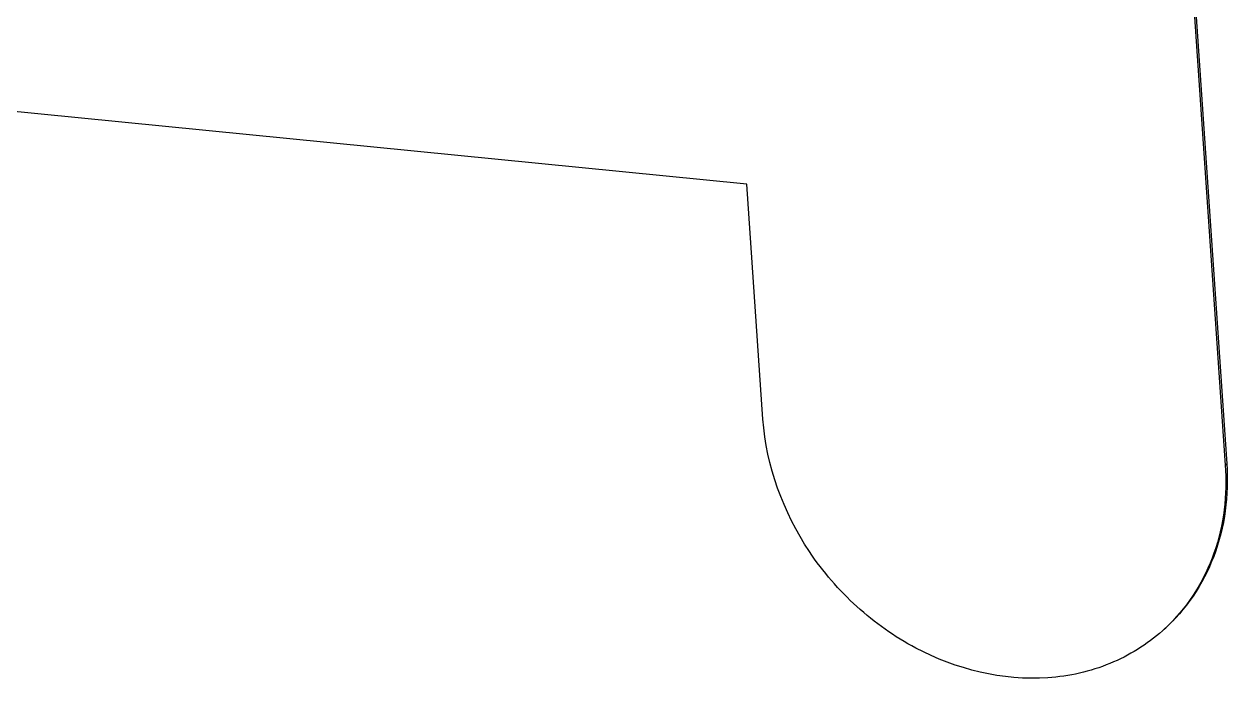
# Model space of a CAD drawing. Extents: x -425 to 6552, y -3049 to 3105.
# Drawn here: x -172.85 to -165.72, y -1681.3 to -1677.41 of the extents above; entities that cross this region are included whole.
import ezdxf

# ---------------------------------------------------------------- set-up
doc = ezdxf.new("R2010")
doc.units = 0
doc.layers.get('0').update_dxf_attribs({"linetype": 'CONTINUOUS'})

msp = doc.modelspace()

# ---------------------------------------------------------------- linework, layer by layer
at = {"color": 7, "linetype": 'CONTINUOUS'}
for p, q in [((-167.2537, -1657.9595), (-165.7373, -1680.0253)), ((-167.2452, -1657.9519), (-165.7287, -1680.0177)), ((-168.5695, -1678.3624), (-193.1988, -1675.9206)), ((-168.4739, -1679.754), (-168.5695, -1678.3624)), ((-165.7373, -1680.0253), (-165.7287, -1680.0177)), ((-166.1099, -1681.0065), (-166.1014, -1680.9989))]:
    msp.add_line(p, q, dxfattribs=at)
msp.add_arc((-166.8179, -1680.2121), 1.0641, 311.70666, 314.62121, dxfattribs=at)
for points, knots in [([(-166.1099, -1681.0065), (-166.2009, -1681.0876), (-166.4163, -1681.221), (-166.9258, -1681.3352), (-167.4769, -1681.198), (-167.9301, -1680.8748), (-168.3011, -1680.4471), (-168.4549, -1680.0298), (-168.4739, -1679.754)], [0, 0, 0, 0, 0.113198, 0.229859, 0.477665, 0.609765, 0.743224, 1, 1, 1, 1]), ([(-165.7287, -1680.0177), (-165.7161, -1680.2019), (-165.7612, -1680.5712), (-165.971, -1680.8827), (-166.1014, -1680.9989)], [0, 0, 0, 0, 0.513868, 1, 1, 1, 1]), ([(-165.7373, -1680.0253), (-165.7253, -1680.2004), (-165.7648, -1680.5507), (-165.9521, -1680.8528), (-166.0704, -1680.9695)], [0, 0, 0, 0, 0.51364, 1, 1, 1, 1])]:
    msp.add_open_spline(points, degree=3, knots=knots, dxfattribs=at)

doc.saveas('drawing.dxf')
